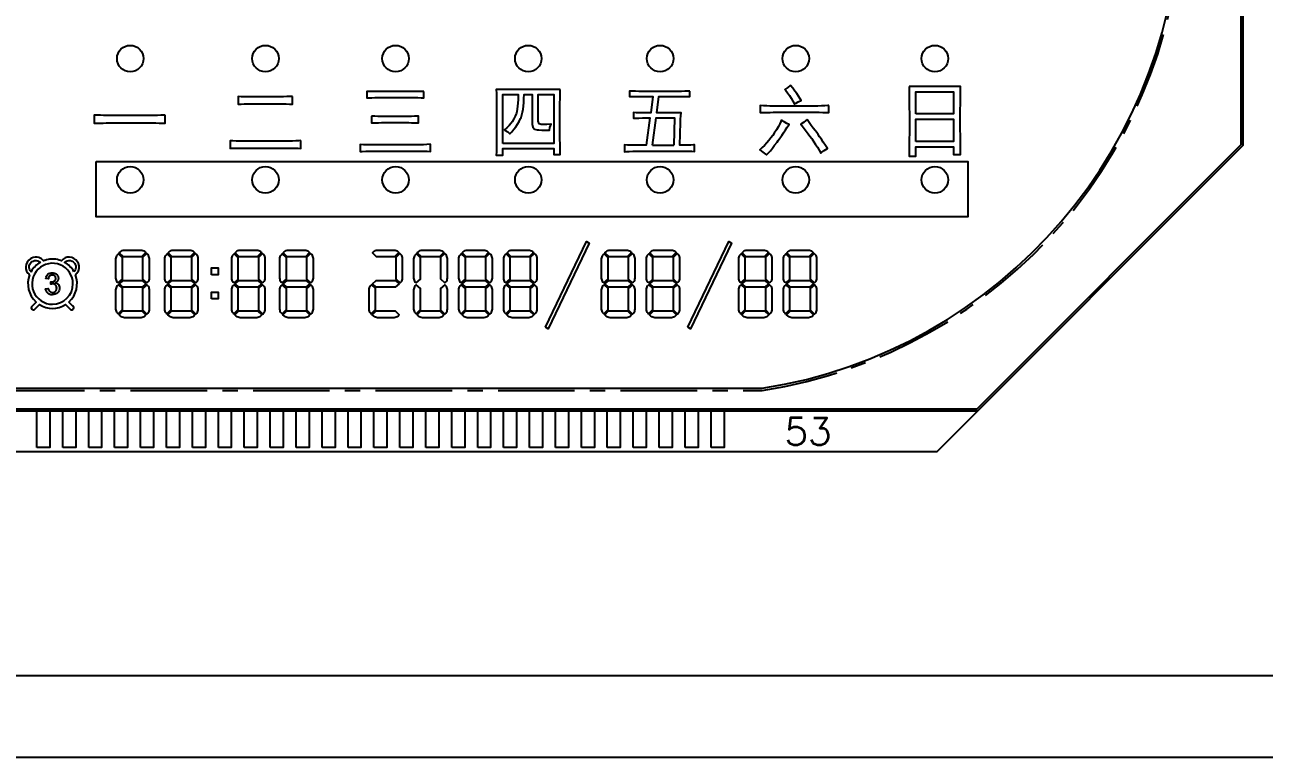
# Model space of a CAD drawing. Header units: millimetres. Extents: x 1653 to 3206, y -200 to 97.
# Drawn here: x 2985.6 to 3046.3, y -199.6 to -163.7 of the extents above; entities that cross this region are included whole.
import ezdxf
from ezdxf.enums import TextEntityAlignment as Align

# ---------------------------------------------------------------- set-up
doc = ezdxf.new("R2010")
doc.units = ezdxf.units.MM
doc.header["$LTSCALE"] = 3
doc.linetypes.add('CENTER', pattern=[2, 1.25, -0.25, 0.25, -0.25])
doc.layers.add('PR', color=8, linetype='Continuous')
doc.layers.add('PR1', color=7, linetype='Continuous')
doc.styles.add('romans', font='romans.shx')

# ---------------------------------------------------------------- blocks, each defined once
blk = doc.blocks.new('T')
for points in [[(0, 0), (297, 0), (297, 210), (0, 210)], [(4, 4), (293, 4), (293, 206), (4, 206)]]:
    blk.add_lwpolyline(points, close=True)

msp = doc.modelspace()

# ---------------------------------------------------------------- linework, layer by layer
for p, q in [((3016.387, -169.641), (3017.429, -169.641)), ((2943.324, -182.644), (3032.324, -182.644))]:
    msp.add_line(p, q)
at = {"linetype": 'Continuous'}
msp.add_lwpolyline([(2930.324, -145.644), (2930.324, -169.644), (2945.324, -184.644), (3030.324, -184.644), (3045.324, -169.644), (3045.324, -145.644), (3030.324, -130.644), (2945.324, -130.644)], close=True, dxfattribs=at)
at = {"linetype": 'CENTER'}
msp.add_lwpolyline([(3021.764, -133.644), (2954.824, -133.644, 0.895837), (2954.824, -181.644), (3021.764, -181.644, 0.856686)], format="xyb", close=True, dxfattribs=at)
for points in [[(3011.875, -166.912), (3008.736, -166.912), (3008.737, -166.929), (3008.742, -167.095), (3008.747, -167.258), (3008.75, -167.418), (3008.751, -167.573), (3008.751, -167.725), (3008.751, -169.211), (3008.751, -169.327), (3008.75, -169.481), (3008.748, -169.637), (3008.745, -169.799), (3008.742, -169.963), (3008.736, -170.132), (3009.058, -170.132), (3009.058, -169.81), (3011.554, -169.81), (3011.554, -170.101), (3011.875, -170.101), (3011.872, -170.035), (3011.867, -169.869), (3011.864, -169.706), (3011.861, -169.546), (3011.859, -169.393), (3011.859, -169.243), (3011.859, -167.725), (3011.859, -167.709), (3011.859, -167.543), (3011.862, -167.38), (3011.865, -167.22), (3011.869, -167.065)], [(3023.146, -166.714), (3023.132, -166.725), (3023.015, -166.816), (3022.871, -166.913), (3022.911, -166.963), (3023.004, -167.082), (3023.095, -167.209), (3023.181, -167.343), (3023.264, -167.484), (3023.345, -167.633), (3023.389, -167.603), (3023.525, -167.52), (3023.666, -167.448), (3023.618, -167.37), (3023.539, -167.246), (3023.452, -167.118), (3023.358, -166.988), (3023.256, -166.852)], [(3028.954, -166.76), (3028.954, -166.767), (3028.958, -166.915), (3028.959, -167.067), (3028.961, -167.218), (3028.964, -167.374), (3028.965, -167.53), (3028.967, -167.69), (3028.967, -167.853), (3028.969, -168.016), (3028.969, -168.183), (3028.969, -168.351), (3028.97, -168.522), (3028.97, -168.591), (3028.969, -168.771), (3028.969, -168.945), (3028.969, -169.115), (3028.967, -169.28), (3028.965, -169.441), (3028.964, -169.598), (3028.962, -169.75), (3028.959, -169.897), (3028.958, -170.04), (3028.954, -170.177), (3029.291, -170.177), (3029.291, -169.718), (3031.127, -169.718), (3031.127, -170.101), (3031.479, -170.101), (3031.478, -170.032), (3031.476, -169.886), (3031.473, -169.737), (3031.472, -169.584), (3031.47, -169.429), (3031.468, -169.269), (3031.467, -169.108), (3031.465, -168.943), (3031.465, -168.775), (3031.464, -168.605), (3031.464, -168.431), (3031.464, -168.346), (3031.465, -168.174), (3031.465, -168.005), (3031.465, -167.839), (3031.467, -167.674), (3031.468, -167.515), (3031.47, -167.358), (3031.472, -167.203), (3031.475, -167.052), (3031.476, -166.904), (3031.479, -166.76)], [(2998.758, -167.25), (2998.634, -167.257), (2998.479, -167.265), (2998.318, -167.273), (2998.147, -167.281), (2996.723, -167.281), (2996.559, -167.279), (2996.395, -167.276), (2996.239, -167.271), (2996.095, -167.265), (2996.095, -167.633), (2996.1, -167.633), (2996.243, -167.625), (2996.398, -167.621), (2996.562, -167.619), (2996.738, -167.618), (2998.161, -167.618), (2998.288, -167.618), (2998.451, -167.621), (2998.608, -167.625), (2998.758, -167.633)], [(3005.197, -167.005), (3005.144, -167.008), (3004.992, -167.015), (3004.831, -167.018), (3004.662, -167.019), (3002.964, -167.019), (3002.881, -167.019), (3002.726, -167.016), (3002.566, -167.012), (3002.397, -167.005), (3002.397, -167.326), (3002.474, -167.323), (3002.636, -167.317), (3002.795, -167.312), (3002.948, -167.311), (3004.662, -167.311), (3004.728, -167.311), (3004.898, -167.314), (3005.055, -167.319), (3005.197, -167.326)], [(3009.058, -169.55), (3009.058, -167.158), (3009.809, -167.158), (3009.807, -167.205), (3009.804, -167.401), (3009.796, -167.578), (3009.785, -167.734), (3009.768, -167.87), (3009.746, -167.985), (3009.723, -168.065), (3009.666, -168.215), (3009.599, -168.356), (3009.517, -168.491), (3009.472, -168.557), (3009.372, -168.677), (3009.259, -168.788), (3009.135, -168.89), (3009.151, -168.898), (3009.298, -168.99), (3009.395, -169.089), (3009.494, -168.986), (3009.6, -168.862), (3009.698, -168.735), (3009.785, -168.605), (3009.862, -168.474), (3009.931, -168.339), (3009.954, -168.278), (3009.994, -168.162), (3010.025, -168.03), (3010.052, -167.885), (3010.072, -167.725), (3010.088, -167.549), (3010.095, -167.361), (3010.099, -167.158), (3010.496, -167.158), (3010.496, -168.615), (3010.531, -168.752), (3010.614, -168.856), (3010.742, -168.89), (3010.83, -168.895), (3010.971, -168.901), (3011.14, -168.904), (3011.339, -168.906), (3011.367, -168.776), (3011.43, -168.615), (3011.414, -168.615), (3011.217, -168.622), (3011.06, -168.627), (3010.941, -168.63), (3010.833, -168.596), (3010.788, -168.461), (3010.788, -167.158), (3011.554, -167.158), (3011.554, -169.55)], [(3018.225, -166.99), (3018.132, -166.996), (3017.974, -167.002), (3017.811, -167.005), (3015.714, -167.005), (3015.56, -167.004), (3015.401, -166.997), (3015.255, -166.99), (3015.255, -167.265), (3015.39, -167.257), (3015.548, -167.251), (3015.714, -167.25), (3016.403, -167.25), (3016.311, -168.063), (3015.897, -168.063), (3015.756, -168.061), (3015.595, -168.056), (3015.454, -168.047), (3015.454, -168.323), (3015.557, -168.315), (3015.714, -168.31), (3015.897, -168.307), (3016.265, -168.307), (3016.082, -169.641), (3015.576, -169.641), (3015.491, -169.641), (3015.321, -169.638), (3015.166, -169.634), (3015.025, -169.626), (3015.025, -169.963), (3015.108, -169.953), (3015.252, -169.942), (3015.418, -169.934), (3015.607, -169.933), (3017.811, -169.933), (3017.998, -169.933), (3018.17, -169.936), (3018.317, -169.941), (3018.438, -169.947), (3018.438, -169.626), (3018.395, -169.629), (3018.272, -169.634), (3018.121, -169.638), (3017.941, -169.64), (3017.734, -169.641), (3017.764, -168.522), (3017.767, -168.36), (3017.778, -168.2), (3017.796, -168.063), (3016.602, -168.063), (3016.693, -167.25), (3017.827, -167.25), (3017.907, -167.251), (3018.065, -167.256), (3018.225, -167.265)], [(3029.291, -168.108), (3029.291, -167.035), (3031.127, -167.035), (3031.127, -168.108)], [(3025.029, -167.694), (3024.979, -167.701), (3024.836, -167.715), (3024.673, -167.722), (3024.493, -167.726), (3022.289, -167.726), (3022.141, -167.724), (3021.982, -167.718), (3021.823, -167.708), (3021.661, -167.694), (3021.661, -168.047), (3021.668, -168.047), (3021.826, -168.04), (3021.986, -168.036), (3022.145, -168.033), (3022.304, -168.031), (3024.507, -168.031), (3024.558, -168.031), (3024.731, -168.034), (3024.89, -168.039), (3025.029, -168.047)], [(2992.528, -168.17), (2992.451, -168.173), (2992.303, -168.177), (2992.145, -168.182), (2991.981, -168.184), (2991.809, -168.185), (2989.803, -168.185), (2989.67, -168.185), (2989.508, -168.182), (2989.348, -168.179), (2989.192, -168.176), (2989.037, -168.17), (2989.037, -168.568), (2989.162, -168.564), (2989.318, -168.559), (2989.478, -168.556), (2989.639, -168.553), (2989.803, -168.553), (2991.823, -168.553), (2991.896, -168.553), (2992.064, -168.554), (2992.225, -168.558), (2992.38, -168.562), (2992.528, -168.568)], [(3002.627, -168.216), (3002.627, -168.553), (3002.64, -168.551), (3002.806, -168.543), (3002.964, -168.539), (3003.116, -168.537), (3004.433, -168.537), (3004.455, -168.537), (3004.594, -168.539), (3004.756, -168.545), (3004.937, -168.553), (3004.937, -168.216), (3004.908, -168.218), (3004.74, -168.225), (3004.582, -168.229), (3004.433, -168.23), (3003.116, -168.23), (3003.103, -168.23), (3002.945, -168.229), (3002.785, -168.224)], [(3022.701, -168.399), (3022.678, -168.474), (3022.626, -168.593), (3022.556, -168.731), (3022.463, -168.886), (3022.35, -169.059), (3022.278, -169.159), (3022.183, -169.286), (3022.084, -169.409), (3021.981, -169.53), (3021.873, -169.648), (3021.762, -169.76), (3021.646, -169.872), (3021.727, -169.928), (3021.859, -170.027), (3021.967, -170.116), (3021.979, -170.105), (3022.067, -170.017), (3022.161, -169.911), (3022.263, -169.787), (3022.372, -169.646), (3022.488, -169.488), (3022.537, -169.417), (3022.626, -169.289), (3022.717, -169.16), (3022.808, -169.03), (3022.899, -168.897), (3022.991, -168.764), (3023.085, -168.629), (3022.971, -168.573), (3022.835, -168.492)], [(3023.958, -168.383), (3023.906, -168.424), (3023.779, -168.523), (3023.651, -168.614), (3023.712, -168.69), (3023.817, -168.824), (3023.917, -168.954), (3024.011, -169.079), (3024.102, -169.201), (3024.186, -169.319), (3024.207, -169.348), (3024.294, -169.474), (3024.379, -169.605), (3024.465, -169.74), (3024.548, -169.879), (3024.631, -170.025), (3024.677, -169.986), (3024.802, -169.898), (3024.952, -169.81), (3024.854, -169.654), (3024.752, -169.496), (3024.658, -169.353), (3024.573, -169.228), (3024.498, -169.12), (3024.432, -169.027), (3024.431, -169.026), (3024.348, -168.922), (3024.258, -168.806), (3024.164, -168.678), (3024.064, -168.537)], [(3029.291, -169.457), (3029.291, -168.368), (3031.127, -168.368), (3031.127, -169.457)], [(2999.172, -169.411), (2999.073, -169.422), (2998.927, -169.433), (2998.761, -169.439), (2998.575, -169.442), (2996.34, -169.442), (2996.333, -169.442), (2996.158, -169.441), (2995.994, -169.438), (2995.84, -169.433), (2995.698, -169.427), (2995.698, -169.795), (2995.715, -169.793), (2995.851, -169.787), (2996.003, -169.782), (2996.171, -169.779), (2996.355, -169.779), (2998.575, -169.779), (2998.711, -169.779), (2998.88, -169.782), (2999.034, -169.787), (2999.172, -169.795)], [(3005.519, -169.594), (3005.504, -169.596), (3005.34, -169.613), (3005.182, -169.623), (3005.03, -169.626), (3002.641, -169.626), (3002.555, -169.626), (3002.397, -169.623), (3002.237, -169.618), (3002.076, -169.61), (3002.076, -169.947), (3002.174, -169.944), (3002.342, -169.938), (3002.499, -169.933), (3002.641, -169.933), (3005.03, -169.933), (3005.041, -169.933), (3005.186, -169.934), (3005.346, -169.939), (3005.519, -169.947)], [(2990.369, -174.823), (2990.415, -174.798), (2990.464, -174.782), (2990.516, -174.776), (2990.523, -174.776), (2991.333, -174.776), (2991.385, -174.781), (2991.435, -174.795), (2991.481, -174.819), (2991.521, -174.851), (2991.527, -174.856), (2991.571, -174.9), (2991.361, -175.11), (2990.476, -175.11), (2990.276, -174.91), (2990.329, -174.856)], [(2992.761, -174.823), (2992.806, -174.798), (2992.856, -174.782), (2992.907, -174.776), (2992.915, -174.776), (2993.725, -174.776), (2993.776, -174.781), (2993.826, -174.795), (2993.872, -174.819), (2993.913, -174.851), (2993.918, -174.856), (2993.962, -174.9), (2993.753, -175.11), (2992.868, -175.11), (2992.667, -174.91), (2992.721, -174.856)], [(2996.038, -174.823), (2996.083, -174.798), (2996.132, -174.782), (2996.184, -174.776), (2996.192, -174.776), (2997.002, -174.776), (2997.053, -174.781), (2997.103, -174.795), (2997.149, -174.819), (2997.19, -174.851), (2997.195, -174.856), (2997.239, -174.9), (2997.03, -175.11), (2996.144, -175.11), (2995.944, -174.91), (2995.998, -174.856)], [(2998.396, -174.823), (2998.441, -174.798), (2998.491, -174.782), (2998.542, -174.776), (2998.55, -174.776), (2999.36, -174.776), (2999.411, -174.781), (2999.461, -174.795), (2999.507, -174.819), (2999.548, -174.851), (2999.553, -174.856), (2999.597, -174.9), (2999.388, -175.11), (2998.503, -175.11), (2998.302, -174.91), (2998.356, -174.856)], [(3002.769, -174.823), (3002.815, -174.798), (3002.864, -174.782), (3002.915, -174.776), (3002.923, -174.776), (3003.733, -174.776), (3003.785, -174.781), (3003.835, -174.795), (3003.881, -174.819), (3003.921, -174.851), (3003.927, -174.856), (3003.971, -174.9), (3003.761, -175.11), (3002.876, -175.11), (3002.676, -174.91), (3002.729, -174.856)], [(3004.963, -174.823), (3005.008, -174.798), (3005.058, -174.782), (3005.109, -174.776), (3005.117, -174.776), (3005.927, -174.776), (3005.978, -174.781), (3006.028, -174.795), (3006.074, -174.819), (3006.115, -174.851), (3006.12, -174.856), (3006.164, -174.9), (3005.955, -175.11), (3005.07, -175.11), (3004.869, -174.91), (3004.923, -174.856)], [(3007.163, -174.823), (3007.209, -174.798), (3007.258, -174.782), (3007.309, -174.776), (3007.317, -174.776), (3008.127, -174.776), (3008.179, -174.781), (3008.229, -174.795), (3008.275, -174.819), (3008.315, -174.851), (3008.321, -174.856), (3008.365, -174.9), (3008.155, -175.11), (3007.27, -175.11), (3007.07, -174.91), (3007.123, -174.856)], [(3009.357, -174.823), (3009.402, -174.798), (3009.452, -174.782), (3009.503, -174.776), (3009.511, -174.776), (3010.321, -174.776), (3010.373, -174.781), (3010.422, -174.795), (3010.469, -174.819), (3010.509, -174.851), (3010.515, -174.856), (3010.559, -174.9), (3010.349, -175.11), (3009.464, -175.11), (3009.264, -174.91), (3009.317, -174.856)], [(3011.149, -178.555), (3013.149, -174.358), (3013.286, -174.436), (3011.286, -178.633)], [(3014.153, -174.823), (3014.199, -174.798), (3014.248, -174.782), (3014.3, -174.776), (3014.307, -174.776), (3015.117, -174.776), (3015.169, -174.781), (3015.219, -174.795), (3015.265, -174.819), (3015.306, -174.851), (3015.311, -174.856), (3015.355, -174.9), (3015.145, -175.11), (3014.26, -175.11), (3014.06, -174.91), (3014.113, -174.856)], [(3016.347, -174.823), (3016.392, -174.798), (3016.442, -174.782), (3016.493, -174.776), (3016.501, -174.776), (3017.311, -174.776), (3017.362, -174.781), (3017.412, -174.795), (3017.458, -174.819), (3017.499, -174.851), (3017.504, -174.856), (3017.549, -174.9), (3017.339, -175.11), (3016.454, -175.11), (3016.253, -174.91), (3016.307, -174.856)], [(3018.12, -178.555), (3020.121, -174.358), (3020.258, -174.436), (3018.258, -178.633)], [(3020.866, -174.823), (3020.912, -174.798), (3020.961, -174.782), (3021.013, -174.776), (3021.021, -174.776), (3021.83, -174.776), (3021.882, -174.781), (3021.932, -174.795), (3021.978, -174.819), (3022.019, -174.851), (3022.024, -174.856), (3022.068, -174.9), (3021.858, -175.11), (3020.973, -175.11), (3020.773, -174.91), (3020.827, -174.856)], [(3023.06, -174.823), (3023.106, -174.798), (3023.155, -174.782), (3023.207, -174.776), (3023.214, -174.776), (3024.024, -174.776), (3024.076, -174.781), (3024.126, -174.795), (3024.172, -174.819), (3024.213, -174.851), (3024.218, -174.856), (3024.262, -174.9), (3024.052, -175.11), (3023.167, -175.11), (3022.967, -174.91), (3023.02, -174.856)], [(2990.144, -176.299), (2990.177, -176.339), (2990.226, -176.387), (2990.431, -176.2), (2990.431, -175.159), (2990.231, -174.959), (2990.177, -175.013), (2990.172, -175.018), (2990.14, -175.059), (2990.116, -175.105), (2990.102, -175.155), (2990.097, -175.206), (2990.097, -176.145), (2990.097, -176.152), (2990.103, -176.204), (2990.119, -176.253)], [(2991.753, -176.145), (2991.753, -175.188), (2991.746, -175.136), (2991.73, -175.086), (2991.705, -175.041), (2991.672, -175), (2991.618, -174.946), (2991.418, -175.146), (2991.418, -176.188), (2991.628, -176.383), (2991.672, -176.339), (2991.678, -176.333), (2991.71, -176.292), (2991.733, -176.246), (2991.748, -176.196)], [(2992.536, -176.299), (2992.569, -176.339), (2992.618, -176.387), (2992.823, -176.2), (2992.823, -175.159), (2992.623, -174.959), (2992.569, -175.013), (2992.564, -175.018), (2992.532, -175.059), (2992.508, -175.105), (2992.493, -175.155), (2992.489, -175.206), (2992.489, -176.145), (2992.489, -176.152), (2992.495, -176.204), (2992.511, -176.253)], [(2994.144, -176.145), (2994.144, -175.188), (2994.138, -175.136), (2994.122, -175.086), (2994.097, -175.041), (2994.063, -175), (2994.009, -174.946), (2993.81, -175.146), (2993.81, -176.188), (2994.019, -176.383), (2994.064, -176.339), (2994.069, -176.333), (2994.101, -176.292), (2994.125, -176.246), (2994.139, -176.196)], [(2995.813, -176.299), (2995.846, -176.339), (2995.894, -176.387), (2996.1, -176.2), (2996.1, -175.159), (2995.9, -174.959), (2995.846, -175.013), (2995.841, -175.018), (2995.809, -175.059), (2995.785, -175.105), (2995.77, -175.155), (2995.766, -175.206), (2995.766, -176.145), (2995.766, -176.152), (2995.772, -176.204), (2995.788, -176.253)], [(2997.421, -176.145), (2997.421, -175.188), (2997.415, -175.136), (2997.399, -175.086), (2997.374, -175.041), (2997.34, -175), (2997.286, -174.946), (2997.087, -175.146), (2997.087, -176.188), (2997.296, -176.383), (2997.341, -176.339), (2997.346, -176.333), (2997.378, -176.292), (2997.402, -176.246), (2997.416, -176.196)], [(2998.171, -176.299), (2998.204, -176.339), (2998.253, -176.387), (2998.458, -176.2), (2998.458, -175.159), (2998.258, -174.959), (2998.204, -175.013), (2998.199, -175.018), (2998.167, -175.059), (2998.143, -175.105), (2998.128, -175.155), (2998.124, -175.206), (2998.124, -176.145), (2998.124, -176.152), (2998.13, -176.204), (2998.146, -176.253)], [(2999.779, -176.145), (2999.779, -175.188), (2999.773, -175.136), (2999.757, -175.086), (2999.732, -175.041), (2999.698, -175), (2999.644, -174.946), (2999.445, -175.146), (2999.445, -176.188), (2999.654, -176.383), (2999.699, -176.339), (2999.704, -176.333), (2999.736, -176.292), (2999.76, -176.246), (2999.774, -176.196)], [(3004.153, -176.145), (3004.153, -175.188), (3004.146, -175.136), (3004.13, -175.086), (3004.105, -175.041), (3004.072, -175), (3004.018, -174.946), (3003.818, -175.146), (3003.818, -176.188), (3004.027, -176.383), (3004.072, -176.339), (3004.078, -176.333), (3004.11, -176.292), (3004.133, -176.246), (3004.148, -176.196)], [(3004.738, -176.299), (3004.771, -176.339), (3004.82, -176.387), (3005.025, -176.2), (3005.025, -175.159), (3004.825, -174.959), (3004.771, -175.013), (3004.766, -175.018), (3004.734, -175.059), (3004.71, -175.105), (3004.695, -175.155), (3004.691, -175.206), (3004.691, -176.145), (3004.691, -176.152), (3004.697, -176.204), (3004.713, -176.253)], [(3006.346, -176.145), (3006.346, -175.188), (3006.34, -175.136), (3006.324, -175.086), (3006.299, -175.041), (3006.266, -175), (3006.211, -174.946), (3006.012, -175.146), (3006.012, -176.188), (3006.221, -176.383), (3006.266, -176.339), (3006.271, -176.333), (3006.303, -176.292), (3006.327, -176.246), (3006.341, -176.196)], [(3006.938, -176.299), (3006.971, -176.339), (3007.02, -176.387), (3007.225, -176.2), (3007.225, -175.159), (3007.025, -174.959), (3006.971, -175.013), (3006.966, -175.018), (3006.934, -175.059), (3006.91, -175.105), (3006.896, -175.155), (3006.891, -175.206), (3006.891, -176.145), (3006.891, -176.152), (3006.897, -176.204), (3006.913, -176.253)], [(3008.547, -176.145), (3008.547, -175.188), (3008.54, -175.136), (3008.524, -175.086), (3008.499, -175.041), (3008.466, -175), (3008.412, -174.946), (3008.212, -175.146), (3008.212, -176.188), (3008.421, -176.383), (3008.466, -176.339), (3008.472, -176.333), (3008.504, -176.292), (3008.527, -176.246), (3008.542, -176.196)], [(3009.132, -176.299), (3009.165, -176.339), (3009.214, -176.387), (3009.419, -176.2), (3009.419, -175.159), (3009.219, -174.959), (3009.165, -175.012), (3009.16, -175.018), (3009.128, -175.059), (3009.104, -175.105), (3009.09, -175.155), (3009.085, -175.206), (3009.085, -176.145), (3009.085, -176.152), (3009.091, -176.204), (3009.107, -176.253)], [(3010.74, -176.145), (3010.74, -175.188), (3010.734, -175.135), (3010.718, -175.086), (3010.693, -175.041), (3010.66, -175), (3010.606, -174.946), (3010.406, -175.146), (3010.406, -176.188), (3010.615, -176.383), (3010.66, -176.339), (3010.666, -176.333), (3010.698, -176.292), (3010.721, -176.246), (3010.736, -176.196)], [(3013.929, -176.299), (3013.962, -176.339), (3014.01, -176.387), (3014.216, -176.2), (3014.216, -175.159), (3014.015, -174.959), (3013.962, -175.012), (3013.956, -175.018), (3013.924, -175.059), (3013.901, -175.105), (3013.886, -175.155), (3013.881, -175.206), (3013.881, -176.145), (3013.881, -176.152), (3013.888, -176.204), (3013.904, -176.253)], [(3015.537, -176.145), (3015.537, -175.188), (3015.53, -175.135), (3015.515, -175.086), (3015.49, -175.041), (3015.456, -175), (3015.402, -174.946), (3015.202, -175.146), (3015.202, -176.188), (3015.412, -176.383), (3015.457, -176.339), (3015.462, -176.333), (3015.494, -176.292), (3015.518, -176.246), (3015.532, -176.196)], [(3016.122, -176.299), (3016.155, -176.339), (3016.204, -176.387), (3016.409, -176.2), (3016.409, -175.159), (3016.209, -174.959), (3016.155, -175.013), (3016.15, -175.018), (3016.118, -175.059), (3016.094, -175.105), (3016.08, -175.155), (3016.075, -175.206), (3016.075, -176.145), (3016.075, -176.152), (3016.081, -176.204), (3016.097, -176.253)], [(3017.73, -176.145), (3017.73, -175.188), (3017.724, -175.136), (3017.708, -175.086), (3017.683, -175.041), (3017.65, -175), (3017.595, -174.946), (3017.396, -175.146), (3017.396, -176.188), (3017.605, -176.383), (3017.65, -176.339), (3017.656, -176.333), (3017.687, -176.292), (3017.711, -176.246), (3017.725, -176.196)], [(3020.642, -176.299), (3020.675, -176.339), (3020.723, -176.387), (3020.929, -176.2), (3020.929, -175.159), (3020.729, -174.959), (3020.675, -175.013), (3020.669, -175.018), (3020.637, -175.059), (3020.614, -175.105), (3020.599, -175.155), (3020.594, -175.206), (3020.594, -176.145), (3020.594, -176.152), (3020.601, -176.204), (3020.617, -176.253)], [(3022.25, -176.145), (3022.25, -175.188), (3022.244, -175.136), (3022.228, -175.086), (3022.203, -175.041), (3022.169, -175), (3022.115, -174.946), (3021.916, -175.146), (3021.916, -176.188), (3022.125, -176.383), (3022.17, -176.339), (3022.175, -176.333), (3022.207, -176.292), (3022.231, -176.246), (3022.245, -176.196)], [(3022.835, -176.299), (3022.868, -176.339), (3022.917, -176.387), (3023.123, -176.2), (3023.123, -175.159), (3022.922, -174.959), (3022.868, -175.013), (3022.863, -175.018), (3022.831, -175.059), (3022.807, -175.105), (3022.793, -175.155), (3022.788, -175.206), (3022.788, -176.145), (3022.788, -176.152), (3022.795, -176.204), (3022.81, -176.253)], [(3024.444, -176.145), (3024.444, -175.188), (3024.437, -175.136), (3024.422, -175.086), (3024.397, -175.041), (3024.363, -175), (3024.309, -174.946), (3024.109, -175.146), (3024.109, -176.188), (3024.319, -176.383), (3024.363, -176.339), (3024.369, -176.333), (3024.401, -176.292), (3024.425, -176.246), (3024.439, -176.196)], [(2994.79, -175.984), (2994.79, -175.65), (2995.124, -175.65), (2995.124, -175.984)], [(2990.144, -177.813), (2990.177, -177.853), (2990.219, -177.894), (2990.431, -177.681), (2990.431, -176.663), (2990.23, -176.474), (2990.177, -176.527), (2990.172, -176.532), (2990.14, -176.573), (2990.116, -176.619), (2990.102, -176.669), (2990.097, -176.72), (2990.097, -177.659), (2990.097, -177.666), (2990.103, -177.718), (2990.119, -177.767)], [(2991.579, -176.429), (2991.393, -176.596), (2990.456, -176.596), (2990.278, -176.429), (2990.462, -176.261), (2991.4, -176.261)], [(2991.672, -176.527), (2991.624, -176.478), (2991.418, -176.662), (2991.418, -177.695), (2991.629, -177.906), (2991.674, -177.861), (2991.71, -177.816), (2991.733, -177.77), (2991.748, -177.72), (2991.753, -177.668), (2991.753, -176.72), (2991.753, -176.713), (2991.746, -176.661), (2991.731, -176.612), (2991.706, -176.566)], [(2992.536, -177.813), (2992.569, -177.853), (2992.611, -177.894), (2992.823, -177.681), (2992.823, -176.663), (2992.621, -176.474), (2992.569, -176.527), (2992.564, -176.532), (2992.532, -176.573), (2992.508, -176.619), (2992.493, -176.669), (2992.489, -176.72), (2992.489, -177.659), (2992.489, -177.666), (2992.495, -177.718), (2992.511, -177.767)], [(2993.971, -176.429), (2993.784, -176.596), (2992.848, -176.596), (2992.67, -176.429), (2992.854, -176.261), (2993.791, -176.261)], [(2994.064, -176.527), (2994.015, -176.478), (2993.81, -176.662), (2993.81, -177.695), (2994.021, -177.906), (2994.066, -177.861), (2994.101, -177.816), (2994.125, -177.77), (2994.139, -177.72), (2994.144, -177.668), (2994.144, -176.72), (2994.144, -176.713), (2994.138, -176.661), (2994.122, -176.612), (2994.097, -176.566)], [(2995.813, -177.813), (2995.846, -177.853), (2995.887, -177.894), (2996.1, -177.681), (2996.1, -176.663), (2995.898, -176.474), (2995.846, -176.527), (2995.841, -176.532), (2995.809, -176.573), (2995.785, -176.619), (2995.77, -176.669), (2995.766, -176.72), (2995.766, -177.659), (2995.766, -177.666), (2995.772, -177.718), (2995.788, -177.767)], [(2997.248, -176.429), (2997.061, -176.596), (2996.125, -176.596), (2995.946, -176.429), (2996.131, -176.261), (2997.068, -176.261)], [(2997.341, -176.527), (2997.292, -176.478), (2997.087, -176.662), (2997.087, -177.695), (2997.298, -177.906), (2997.343, -177.861), (2997.378, -177.816), (2997.402, -177.77), (2997.416, -177.72), (2997.421, -177.668), (2997.421, -176.72), (2997.421, -176.713), (2997.415, -176.661), (2997.399, -176.612), (2997.374, -176.566)], [(2998.171, -177.813), (2998.204, -177.853), (2998.246, -177.894), (2998.458, -177.681), (2998.458, -176.663), (2998.256, -176.474), (2998.204, -176.527), (2998.199, -176.532), (2998.167, -176.573), (2998.143, -176.619), (2998.128, -176.669), (2998.124, -176.72), (2998.124, -177.659), (2998.124, -177.666), (2998.13, -177.718), (2998.146, -177.767)], [(2999.606, -176.429), (2999.419, -176.596), (2998.483, -176.596), (2998.305, -176.429), (2998.489, -176.261), (2999.426, -176.261)], [(2999.699, -176.527), (2999.65, -176.478), (2999.445, -176.662), (2999.445, -177.695), (2999.656, -177.906), (2999.701, -177.861), (2999.736, -177.816), (2999.76, -177.77), (2999.774, -177.72), (2999.779, -177.668), (2999.779, -176.72), (2999.779, -176.713), (2999.773, -176.661), (2999.757, -176.612), (2999.732, -176.566)], [(3002.544, -177.813), (3002.577, -177.853), (3002.619, -177.894), (3002.831, -177.681), (3002.831, -176.663), (3002.63, -176.474), (3002.577, -176.527), (3002.572, -176.532), (3002.54, -176.573), (3002.516, -176.619), (3002.502, -176.669), (3002.497, -176.72), (3002.497, -177.659), (3002.497, -177.666), (3002.503, -177.718), (3002.519, -177.767)], [(3003.979, -176.429), (3003.792, -176.596), (3002.856, -176.596), (3002.678, -176.429), (3002.862, -176.261), (3003.8, -176.261)], [(3004.738, -177.813), (3004.771, -177.853), (3004.813, -177.894), (3005.025, -177.681), (3005.025, -176.663), (3004.823, -176.474), (3004.771, -176.527), (3004.766, -176.532), (3004.734, -176.573), (3004.71, -176.619), (3004.695, -176.669), (3004.691, -176.72), (3004.691, -177.659), (3004.691, -177.666), (3004.697, -177.718), (3004.713, -177.767)], [(3006.266, -176.527), (3006.217, -176.478), (3006.012, -176.662), (3006.012, -177.695), (3006.223, -177.906), (3006.268, -177.861), (3006.303, -177.816), (3006.327, -177.77), (3006.341, -177.72), (3006.346, -177.668), (3006.346, -176.72), (3006.346, -176.713), (3006.34, -176.661), (3006.324, -176.612), (3006.299, -176.566)], [(3006.938, -177.813), (3006.971, -177.853), (3007.013, -177.894), (3007.225, -177.681), (3007.225, -176.663), (3007.024, -176.474), (3006.971, -176.527), (3006.966, -176.532), (3006.934, -176.573), (3006.91, -176.619), (3006.896, -176.669), (3006.891, -176.72), (3006.891, -177.659), (3006.891, -177.666), (3006.897, -177.718), (3006.913, -177.767)], [(3008.373, -176.429), (3008.187, -176.596), (3007.25, -176.596), (3007.072, -176.429), (3007.256, -176.261), (3008.194, -176.261)], [(3008.466, -176.527), (3008.418, -176.478), (3008.212, -176.662), (3008.212, -177.695), (3008.423, -177.906), (3008.468, -177.861), (3008.504, -177.816), (3008.527, -177.77), (3008.542, -177.72), (3008.547, -177.668), (3008.547, -176.72), (3008.547, -176.713), (3008.54, -176.661), (3008.525, -176.612), (3008.5, -176.566)], [(3009.132, -177.813), (3009.165, -177.853), (3009.207, -177.894), (3009.419, -177.681), (3009.419, -176.663), (3009.217, -176.474), (3009.165, -176.526), (3009.16, -176.532), (3009.128, -176.573), (3009.104, -176.619), (3009.09, -176.669), (3009.085, -176.72), (3009.085, -177.659), (3009.085, -177.666), (3009.091, -177.718), (3009.107, -177.767)], [(3010.567, -176.429), (3010.38, -176.596), (3009.444, -176.596), (3009.266, -176.429), (3009.45, -176.261), (3010.388, -176.261)], [(3010.66, -176.526), (3010.611, -176.478), (3010.406, -176.662), (3010.406, -177.695), (3010.617, -177.906), (3010.662, -177.861), (3010.697, -177.816), (3010.721, -177.77), (3010.736, -177.72), (3010.74, -177.668), (3010.74, -176.72), (3010.74, -176.713), (3010.734, -176.661), (3010.718, -176.612), (3010.693, -176.566)], [(3013.929, -177.813), (3013.962, -177.853), (3014.003, -177.894), (3014.216, -177.681), (3014.216, -176.663), (3014.014, -176.474), (3013.962, -176.526), (3013.956, -176.532), (3013.924, -176.573), (3013.901, -176.619), (3013.886, -176.669), (3013.881, -176.72), (3013.881, -177.659), (3013.881, -177.666), (3013.888, -177.718), (3013.904, -177.767)], [(3015.363, -176.429), (3015.177, -176.596), (3014.241, -176.596), (3014.062, -176.429), (3014.246, -176.261), (3015.184, -176.261)], [(3015.457, -176.526), (3015.408, -176.478), (3015.202, -176.662), (3015.202, -177.695), (3015.413, -177.906), (3015.458, -177.861), (3015.494, -177.816), (3015.518, -177.77), (3015.532, -177.72), (3015.537, -177.668), (3015.537, -176.72), (3015.537, -176.713), (3015.531, -176.661), (3015.515, -176.612), (3015.49, -176.566)], [(3016.122, -177.813), (3016.155, -177.853), (3016.197, -177.894), (3016.409, -177.681), (3016.409, -176.663), (3016.207, -176.474), (3016.155, -176.527), (3016.15, -176.532), (3016.118, -176.573), (3016.094, -176.619), (3016.08, -176.669), (3016.075, -176.72), (3016.075, -177.659), (3016.075, -177.666), (3016.081, -177.718), (3016.097, -177.767)], [(3017.557, -176.429), (3017.37, -176.596), (3016.434, -176.596), (3016.256, -176.429), (3016.44, -176.261), (3017.377, -176.261)], [(3017.65, -176.527), (3017.601, -176.478), (3017.396, -176.662), (3017.396, -177.695), (3017.607, -177.906), (3017.652, -177.861), (3017.687, -177.816), (3017.711, -177.77), (3017.725, -177.72), (3017.73, -177.668), (3017.73, -176.72), (3017.73, -176.713), (3017.724, -176.661), (3017.708, -176.612), (3017.683, -176.566)], [(3020.642, -177.813), (3020.675, -177.853), (3020.716, -177.894), (3020.929, -177.681), (3020.929, -176.663), (3020.727, -176.474), (3020.675, -176.527), (3020.669, -176.532), (3020.637, -176.573), (3020.614, -176.619), (3020.599, -176.669), (3020.594, -176.72), (3020.594, -177.659), (3020.594, -177.666), (3020.601, -177.718), (3020.617, -177.767)], [(3022.077, -176.429), (3021.89, -176.596), (3020.954, -176.596), (3020.775, -176.429), (3020.959, -176.261), (3021.897, -176.261)], [(3022.17, -176.527), (3022.121, -176.478), (3021.916, -176.662), (3021.916, -177.695), (3022.127, -177.906), (3022.172, -177.861), (3022.207, -177.816), (3022.231, -177.77), (3022.245, -177.72), (3022.25, -177.668), (3022.25, -176.72), (3022.25, -176.713), (3022.244, -176.661), (3022.228, -176.612), (3022.203, -176.566)], [(3022.835, -177.813), (3022.868, -177.853), (3022.91, -177.894), (3023.123, -177.681), (3023.123, -176.663), (3022.921, -176.474), (3022.868, -176.527), (3022.863, -176.532), (3022.831, -176.573), (3022.807, -176.619), (3022.793, -176.669), (3022.788, -176.72), (3022.788, -177.659), (3022.788, -177.666), (3022.795, -177.718), (3022.81, -177.767)], [(3024.27, -176.429), (3024.084, -176.596), (3023.148, -176.596), (3022.969, -176.429), (3023.153, -176.261), (3024.091, -176.261)], [(3024.363, -176.527), (3024.315, -176.478), (3024.109, -176.662), (3024.109, -177.695), (3024.32, -177.906), (3024.365, -177.861), (3024.401, -177.816), (3024.425, -177.77), (3024.439, -177.72), (3024.444, -177.668), (3024.444, -176.72), (3024.444, -176.713), (3024.437, -176.661), (3024.422, -176.612), (3024.397, -176.566)], [(2994.79, -177.164), (2994.79, -176.829), (2995.124, -176.829), (2995.124, -177.164)], [(2991.487, -178.04), (2991.442, -178.065), (2991.393, -178.081), (2991.341, -178.088), (2991.333, -178.088), (2990.525, -178.088), (2990.474, -178.083), (2990.424, -178.068), (2990.378, -178.045), (2990.337, -178.012), (2990.266, -177.941), (2990.453, -177.753), (2991.383, -177.753), (2991.582, -177.952), (2991.527, -178.007)], [(2993.879, -178.04), (2993.833, -178.065), (2993.784, -178.081), (2993.733, -178.088), (2993.725, -178.088), (2992.917, -178.088), (2992.865, -178.083), (2992.816, -178.068), (2992.77, -178.045), (2992.728, -178.012), (2992.657, -177.941), (2992.845, -177.753), (2993.775, -177.753), (2993.974, -177.952), (2993.919, -178.007)], [(2997.156, -178.04), (2997.11, -178.065), (2997.061, -178.081), (2997.01, -178.088), (2997.002, -178.088), (2996.194, -178.088), (2996.142, -178.083), (2996.093, -178.068), (2996.046, -178.045), (2996.005, -178.012), (2995.934, -177.941), (2996.122, -177.753), (2997.052, -177.753), (2997.251, -177.952), (2997.196, -178.007)], [(2999.514, -178.04), (2999.469, -178.065), (2999.419, -178.081), (2999.368, -178.088), (2999.36, -178.088), (2998.552, -178.088), (2998.5, -178.083), (2998.451, -178.068), (2998.405, -178.045), (2998.363, -178.012), (2998.292, -177.941), (2998.48, -177.753), (2999.41, -177.753), (2999.609, -177.952), (2999.554, -178.007)], [(3003.887, -178.04), (3003.842, -178.065), (3003.793, -178.081), (3003.741, -178.088), (3003.733, -178.088), (3002.925, -178.088), (3002.874, -178.083), (3002.824, -178.068), (3002.778, -178.045), (3002.737, -178.012), (3002.666, -177.941), (3002.853, -177.753), (3003.783, -177.753), (3003.982, -177.952), (3003.927, -178.007)], [(3006.081, -178.04), (3006.036, -178.065), (3005.986, -178.081), (3005.935, -178.088), (3005.927, -178.088), (3005.119, -178.088), (3005.067, -178.083), (3005.018, -178.068), (3004.972, -178.045), (3004.93, -178.012), (3004.859, -177.941), (3005.047, -177.753), (3005.977, -177.753), (3006.176, -177.952), (3006.121, -178.007)], [(3008.281, -178.04), (3008.236, -178.065), (3008.187, -178.081), (3008.135, -178.088), (3008.127, -178.088), (3007.319, -178.088), (3007.268, -178.083), (3007.218, -178.068), (3007.172, -178.045), (3007.131, -178.012), (3007.06, -177.941), (3007.247, -177.753), (3008.177, -177.753), (3008.376, -177.952), (3008.321, -178.007)], [(3010.475, -178.04), (3010.43, -178.065), (3010.38, -178.081), (3010.329, -178.088), (3010.321, -178.088), (3009.513, -178.088), (3009.462, -178.083), (3009.412, -178.068), (3009.366, -178.045), (3009.325, -178.012), (3009.254, -177.941), (3009.441, -177.753), (3010.371, -177.753), (3010.57, -177.952), (3010.515, -178.007)], [(3015.272, -178.04), (3015.226, -178.065), (3015.177, -178.081), (3015.125, -178.088), (3015.117, -178.088), (3014.31, -178.088), (3014.258, -178.083), (3014.208, -178.068), (3014.162, -178.045), (3014.121, -178.012), (3014.05, -177.941), (3014.237, -177.753), (3015.168, -177.753), (3015.367, -177.952), (3015.311, -178.007)], [(3017.465, -178.04), (3017.42, -178.065), (3017.37, -178.081), (3017.319, -178.088), (3017.311, -178.088), (3016.503, -178.088), (3016.451, -178.083), (3016.402, -178.068), (3016.356, -178.045), (3016.315, -178.012), (3016.243, -177.941), (3016.431, -177.753), (3017.361, -177.753), (3017.56, -177.952), (3017.505, -178.007)], [(3021.985, -178.04), (3021.939, -178.065), (3021.89, -178.081), (3021.838, -178.088), (3021.83, -178.088), (3021.023, -178.088), (3020.971, -178.083), (3020.921, -178.068), (3020.875, -178.045), (3020.834, -178.012), (3020.763, -177.941), (3020.95, -177.753), (3021.881, -177.753), (3022.08, -177.952), (3022.024, -178.007)], [(3024.178, -178.04), (3024.133, -178.065), (3024.084, -178.081), (3024.032, -178.088), (3024.024, -178.088), (3023.217, -178.088), (3023.165, -178.083), (3023.115, -178.068), (3023.069, -178.045), (3023.028, -178.012), (3022.957, -177.941), (3023.144, -177.753), (3024.074, -177.753), (3024.274, -177.952), (3024.218, -178.007)], [(2986.237, -184.444), (2986.237, -182.644), (2986.872, -182.644), (2986.872, -184.444)], [(2987.507, -184.444), (2987.507, -182.644), (2988.142, -182.644), (2988.142, -184.444)], [(2988.777, -184.444), (2988.777, -182.644), (2989.412, -182.644), (2989.412, -184.444)], [(2990.047, -184.444), (2990.047, -182.644), (2990.682, -182.644), (2990.682, -184.444)], [(2991.317, -184.444), (2991.317, -182.644), (2991.952, -182.644), (2991.952, -184.444)], [(2992.587, -184.444), (2992.587, -182.644), (2993.222, -182.644), (2993.222, -184.444)], [(2993.857, -184.444), (2993.857, -182.644), (2994.492, -182.644), (2994.492, -184.444)], [(2995.127, -184.444), (2995.127, -182.644), (2995.762, -182.644), (2995.762, -184.444)], [(2996.397, -184.444), (2996.397, -182.644), (2997.032, -182.644), (2997.032, -184.444)], [(2997.667, -184.444), (2997.667, -182.644), (2998.302, -182.644), (2998.302, -184.444)], [(2998.937, -184.444), (2998.937, -182.644), (2999.572, -182.644), (2999.572, -184.444)], [(3000.207, -184.444), (3000.207, -182.644), (3000.842, -182.644), (3000.842, -184.444)], [(3001.477, -184.444), (3001.477, -182.644), (3002.112, -182.644), (3002.112, -184.444)], [(3002.747, -184.444), (3002.747, -182.644), (3003.382, -182.644), (3003.382, -184.444)], [(3004.017, -184.444), (3004.017, -182.644), (3004.652, -182.644), (3004.652, -184.444)], [(3005.287, -184.444), (3005.287, -182.644), (3005.922, -182.644), (3005.922, -184.444)], [(3006.557, -184.444), (3006.557, -182.644), (3007.192, -182.644), (3007.192, -184.444)], [(3007.827, -184.444), (3007.827, -182.644), (3008.462, -182.644), (3008.462, -184.444)], [(3009.097, -184.444), (3009.097, -182.644), (3009.732, -182.644), (3009.732, -184.444)], [(3010.367, -184.444), (3010.367, -182.644), (3011.002, -182.644), (3011.002, -184.444)], [(3011.637, -184.444), (3011.637, -182.644), (3012.272, -182.644), (3012.272, -184.444)], [(3012.907, -184.444), (3012.907, -182.644), (3013.542, -182.644), (3013.542, -184.444)], [(3014.177, -184.444), (3014.177, -182.644), (3014.812, -182.644), (3014.812, -184.444)], [(3015.447, -184.444), (3015.447, -182.644), (3016.082, -182.644), (3016.082, -184.444)], [(3016.717, -184.444), (3016.717, -182.644), (3017.352, -182.644), (3017.352, -184.444)], [(3017.987, -184.444), (3017.987, -182.644), (3018.622, -182.644), (3018.622, -184.444)], [(3019.257, -184.444), (3019.257, -182.644), (3019.892, -182.644), (3019.892, -184.444)]]:
    msp.add_lwpolyline(points, close=True)
msp.add_lwpolyline([(3016.387, -169.641), (3016.571, -168.307), (3017.474, -168.307), (3017.429, -169.641)])
for points in [[(2987.809, -177.321, 0.313418), (2988.123, -175.984, 0.045063), (2988.204, -175.906, 0.302255), (2988.276, -175.433, 0.209532), (2987.949, -175.136, 0.263753), (2987.534, -175.218, 0.051792), (2987.447, -175.307, 0.019576), (2987.329, -175.266, 0.150277), (2986.708, -175.257, 0.025282), (2986.562, -175.307, 0.078806), (2986.43, -175.185, 0.233987), (2986.055, -175.138, 0.230004), (2985.716, -175.476, 0.27049), (2985.8, -175.901, 0.049092), (2985.886, -175.984, 0.313442), (2986.2, -177.321), (2986.037, -177.484, 0.027829), (2985.979, -177.547, 0.027591), (2985.97, -177.563, 0.357724), (2985.979, -177.654, 0.080639), (2986.026, -177.691, 0.279133), (2986.108, -177.694, 0.087277), (2986.154, -177.654, -0.018466), (2986.198, -177.606), (2986.362, -177.443, 0.289541), (2987.647, -177.443), (2987.811, -177.606, -0.017068), (2987.832, -177.629), (2987.849, -177.649), (2987.858, -177.658), (2987.867, -177.668), (2987.876, -177.676, 0.027369), (2987.89, -177.688, 0.298636), (2987.975, -177.695, 0.081733), (2988.024, -177.66), (2988.029, -177.655, 0.318993), (2988.045, -177.574, 0.090584), (2988.005, -177.518, 0.006605), (2987.972, -177.484)], [(2986.411, -175.379, 0.14274), (2985.958, -175.833, -0.042316), (2985.915, -175.782, -0.289223), (2985.896, -175.463, -0.160211), (2986.054, -175.311, -0.268904), (2986.352, -175.332, -0.049341)], [(2988.007, -176.426, 2.414511), (2987.004, -177.429, 0.414113)], [(2988.051, -175.833, 0.142829), (2987.598, -175.379, -0.035853), (2987.641, -175.342, -0.29652), (2987.968, -175.317, -0.160233), (2988.12, -175.476, -0.268899), (2988.099, -175.774, -0.049329)], [(2986.995, -176.856, 0.422109), (2987.211, -176.637, 0.435736), (2987.006, -176.432, 0.062064), (2986.915, -176.447), (2986.929, -176.334, 0.166387), (2987.096, -176.294, 0.272684), (2987.164, -176.16, 0.205748), (2987.119, -176.045, 0.210691), (2986.988, -175.996, 0.26474), (2986.839, -176.078, 0.096467), (2986.802, -176.185), (2986.674, -176.162, -0.178724), (2986.783, -175.959, -0.178151), (2986.989, -175.89, -0.120239), (2987.148, -175.927, -0.14392), (2987.258, -176.027, -0.288638), (2987.261, -176.285, -0.140462), (2987.152, -176.375, -0.175921), (2987.295, -176.462, -0.168245), (2987.348, -176.634, -0.209358), (2987.253, -176.862, -0.20336), (2986.994, -176.963, -0.198821), (2986.76, -176.876, -0.18451), (2986.661, -176.667), (2986.79, -176.65, 0.026719), (2986.803, -176.701, 0.136994), (2986.867, -176.809, 0.18774)]]:
    msp.add_lwpolyline(points, format="xyb", close=True)
for centre in [(2990.813, -165.402), (2997.435, -165.402), (3003.805, -165.402), (3010.305, -165.402), (3016.763, -165.402), (3023.405, -165.402), (3030.217, -165.402), (2990.813, -171.336), (2997.435, -171.336), (3003.805, -171.336), (3010.305, -171.336), (3016.763, -171.336), (3023.405, -171.336), (3030.217, -171.336)]:
    msp.add_circle(centre, 0.649)
at = {"layer": 'PR', "linetype": 'Continuous'}
msp.add_lwpolyline([(2945.366, -130.744), (2930.424, -145.685), (2930.424, -169.602), (2943.366, -182.544), (3032.283, -182.544), (3045.224, -169.602), (3045.224, -145.685), (3030.283, -130.744)], close=True, dxfattribs=at)
msp.add_lwpolyline([(3021.756, -133.744), (2954.83, -133.744, 0.895631), (2954.83, -181.544), (3021.756, -181.544, 0.85641)], format="xyb", close=True, dxfattribs=at)
at = {"layer": 'PR1', "color": 1}
msp.add_lwpolyline([(2989.143, -170.437), (3031.84, -170.437), (3031.84, -173.151), (2989.143, -173.151)], close=True, dxfattribs=at)

# ---------------------------------------------------------------- block references
msp.add_blockref('T', (2909.421, -199.603))

# ---------------------------------------------------------------- texts
at = {"style": 'romans'}
msp.add_text('53', height=1.3464, dxfattribs=at).set_placement((3024.007, -183.656), align=Align.MIDDLE)

doc.saveas('drawing.dxf')
